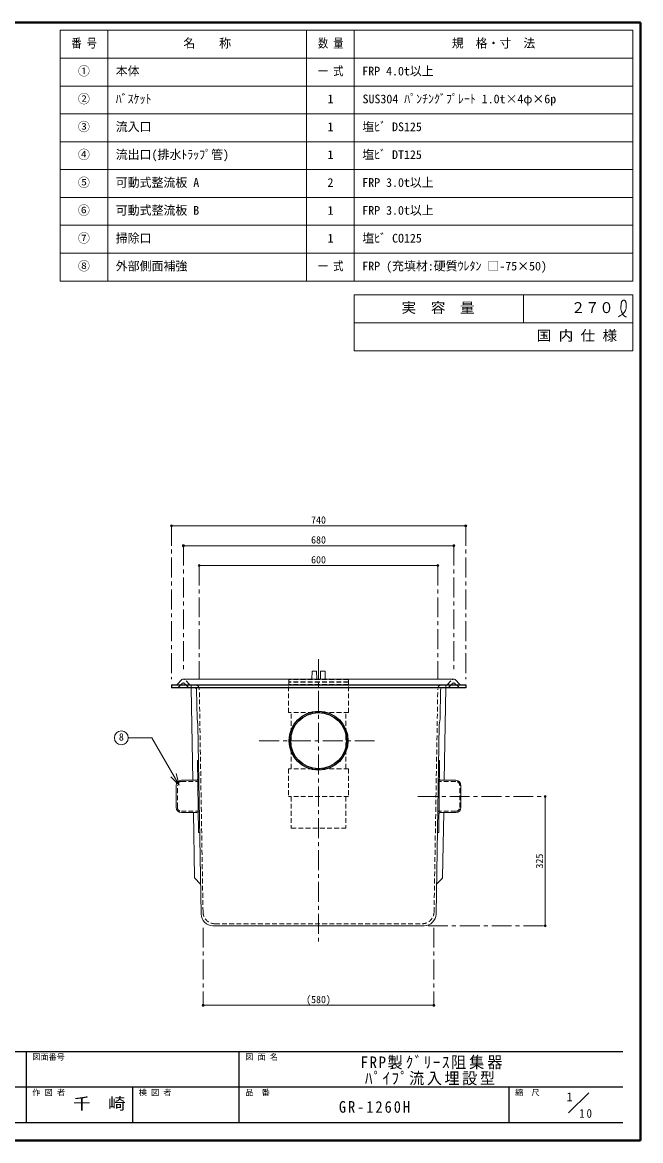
# Model space of a CAD drawing. Units: millimetres at full size, sheet at 1:10; some dimension numbers follow another scale. Extents: x -2101 to 1949, y -1404 to 1406.
# Drawn here: x 395 to 1949, y -1404 to 1406 of the extents above; entities that cross this region are included whole.
import ezdxf
from ezdxf.enums import TextEntityAlignment as Align

# ---------------------------------------------------------------- set-up
doc = ezdxf.new("R2010")
doc.units = ezdxf.units.MM
doc.header["$LTSCALE"] = 10
doc.header["$PDMODE"] = 32
doc.header["$PDSIZE"] = 5
doc.linetypes.add('CHAIN1', pattern=[8, 5, -1, 1, -1])
doc.linetypes.add('DASHED1', pattern=[1.8, 1.2, -0.6])
doc.layers.add('0-0____1', color=7, linetype='Continuous', lineweight=18)
doc.styles.add('ＭＳ ゴシック', font='')
doc.styles.get('ＭＳ ゴシック').set_extended_font_data('MS Gothic')

msp = doc.modelspace()

# ---------------------------------------------------------------- linework, layer by layer
at = {"layer": '0-0____1', "color": 1, "lineweight": 40}
for p, q in [((1949.4, 1406.12), (-2100.6, 1406.12)), ((1949.4, -1403.88), (1949.4, 1406.12)), ((1949.4, -1403.88), (-2100.6, -1403.88))]:
    msp.add_line(p, q, dxfattribs=at)
at = {"layer": '0-0____1', "color": 3}
for p, q in [((1929.4, 1386.12), (489.4, 1386.12)), ((489.4, 756.12), (489.4, 1386.12)), ((609.4, 756.12), (609.4, 1386.12)), ((1109.4, 756.12), (1109.4, 1386.12)), ((1229.4, 756.12), (1229.4, 1386.12)), ((1929.4, 756.12), (1929.4, 1386.12)), ((1929.4, 1316.12), (489.4, 1316.12)), ((1929.4, 1246.12), (489.4, 1246.12)), ((1929.4, 1176.12), (489.4, 1176.12)), ((1929.4, 1106.12), (489.4, 1106.12)), ((1929.4, 1036.12), (489.4, 1036.12)), ((1929.4, 966.12), (489.4, 966.12)), ((1929.4, 896.12), (489.4, 896.12)), ((1929.4, 826.12), (489.4, 826.12)), ((1929.4, 756.12), (489.4, 756.12)), ((1929.4, 721.12), (1229.4, 721.12)), ((1229.4, 721.12), (1229.4, 581.12)), ((1654.4, 721.12), (1654.4, 651.12)), ((1929.4, 581.12), (1929.4, 721.12)), ((1929.4, 651.12), (1229.4, 651.12)), ((1929.4, 581.12), (1229.4, 581.12))]:
    msp.add_line(p, q, dxfattribs=at)
at = {"layer": '0-0____1', "color": 4, "linetype": 'CHAIN1', "lineweight": 9}
for p, q in [((769.4, 141.12), (769.4, -243.88)), ((1509.4, 141.12), (1509.4, -243.88)), ((799.4, 91.12), (799.4, -228.88)), ((1479.4, 91.12), (1479.4, -228.88)), ((839.4, 41.12), (839.4, -243.88)), ((1439.4, 41.12), (1439.4, -243.88)), ((1139.4, -193.88), (1139.4, -913.88)), ((990.4, -398.88), (1288.4, -398.88)), ((1389.4, -538.88), (1709.4, -538.88)), ((849.4, -868.88), (849.4, -1063.88)), ((1414.81, -863.88), (1709.4, -863.88)), ((1429.4, -868.88), (1429.4, -1063.88))]:
    msp.add_line(p, q, dxfattribs=at)
at = {"layer": '0-0____1', "color": 4, "lineweight": 9}
for p, q in [((769.4, 141.12), (1509.4, 141.12)), ((1479.4, 91.12), (799.4, 91.12)), ((839.4, 41.12), (1439.4, 41.12)), ((1122.67, -243.88), (1123.15, -223.88)), ((1134.4, -223.88), (1123.15, -223.88)), ((1134.87, -243.88), (1134.4, -223.88)), ((1156.12, -243.88), (1155.65, -223.88)), ((823.39, -498.38), (819.51, -265.88)), ((1455.41, -498.38), (1459.28, -265.88)), ((1709.4, -538.88), (1709.4, -863.88)), ((827.44, -741.84), (824.74, -579.38)), ((1451.35, -741.84), (1454.06, -579.38)), ((841.27, -757.45), (828.94, -745.32)), ((1437.52, -757.45), (1449.86, -745.32)), ((1429.4, -1063.88), (849.4, -1063.88))]:
    msp.add_line(p, q, dxfattribs=at)
at = {"layer": '0-0____1'}
for p, q in [((784.08, -257.38), (795.83, -245.39)), ((799.4, -243.88), (1479.4, -243.88)), ((1494.72, -257.38), (1482.97, -245.39)), ((833.81, -343.88), (832.59, -270.63)), ((1444.98, -343.88), (1446.2, -270.63)), ((833.81, -343.88), (836.06, -358.88)), ((843.99, -834.38), (836.06, -358.88)), ((1434.81, -834.38), (1442.73, -358.88)), ((1444.98, -343.88), (1442.73, -358.88)), ((660.99, -391.58), (720.49, -391.58)), ((789.16, -510.53), (720.49, -391.58)), ((837.27, -629.38), (834.85, -448.38)), ((837.56, -448.38), (834.85, -448.38)), ((1441.24, -448.38), (1443.94, -448.38)), ((1441.52, -629.38), (1443.94, -448.38)), ((789.16, -510.53), (767.95, -489.32)), ((789.16, -510.53), (781.4, -481.55)), ((832.48, -498.38), (794.4, -498.38)), ((1446.31, -498.38), (1484.4, -498.38)), ((781.4, -566.38), (781.4, -511.38)), ((1497.4, -566.38), (1497.4, -511.38)), ((833.64, -579.38), (794.4, -579.38)), ((1445.15, -579.38), (1484.4, -579.38)), ((840.57, -629.38), (837.27, -629.38)), ((1438.22, -629.38), (1441.52, -629.38)), ((873.98, -863.88), (1404.81, -863.88)), ((1768.18, -1334.39), (1818.68, -1283.88))]:
    msp.add_line(p, q, dxfattribs=at)
at = {"layer": '0-0____1', "color": 4, "linetype": 'DASHED1', "lineweight": 9}
for p, q in [((814.72, -257.38), (802.97, -245.39)), ((1214.4, -244.88), (1064.4, -244.88)), ((1064.4, -244.88), (1064.4, -250.88)), ((1214.4, -250.88), (1064.4, -250.88)), ((1214.4, -251.88), (1064.4, -251.88)), ((1064.4, -251.88), (1064.4, -257.88)), ((1122.65, -244.88), (1122.67, -243.88)), ((1134.9, -244.88), (1134.87, -243.88)), ((1143.9, -244.88), (1143.92, -243.88)), ((1156.15, -244.88), (1156.12, -243.88)), ((1214.4, -244.88), (1214.4, -250.88)), ((1214.4, -251.88), (1214.4, -257.88)), ((1464.08, -257.38), (1475.83, -245.39)), ((787.02, -264.38), (795.83, -255.39)), ((811.77, -264.38), (802.97, -255.39)), ((819.51, -265.88), (819.39, -258.88)), ((848.91, -829.38), (839.56, -268.7)), ((1214.9, -258.38), (1063.9, -258.38)), ((1063.9, -328.38), (1063.9, -258.38)), ((1214.4, -257.88), (1064.4, -257.88)), ((1214.9, -328.38), (1214.9, -258.38)), ((1429.89, -829.38), (1439.23, -268.7)), ((1459.28, -265.88), (1459.4, -258.88)), ((1467.02, -264.38), (1475.83, -255.39)), ((1491.77, -264.38), (1482.97, -255.39)), ((1214.9, -328.38), (1063.9, -328.38)), ((1070.9, -469.38), (1070.9, -328.38)), ((1207.9, -469.38), (1207.9, -328.38)), ((1063.9, -469.38), (1063.9, -539.38)), ((1214.9, -469.38), (1063.9, -469.38)), ((794.4, -501.38), (838.56, -501.38)), ((1484.4, -501.38), (1440.23, -501.38)), ((784.4, -566.38), (784.4, -511.38)), ((1494.4, -566.38), (1494.4, -511.38)), ((1070.9, -539.38), (1070.9, -618.88)), ((1207.9, -539.38), (1207.9, -618.88)), ((794.4, -576.38), (839.56, -576.38)), ((1484.4, -576.38), (1439.23, -576.38)), ((1070.9, -618.88), (1207.9, -618.88)), ((878.9, -858.88), (1399.89, -858.88))]:
    msp.add_line(p, q, dxfattribs=at)
at = {"layer": '0-0____1', "color": 5, "lineweight": 25}
for p, q in [((769.4, -258.88), (769.4, -265.88)), ((769.4, -258.88), (1509.4, -258.88)), ((1509.4, -265.88), (769.4, -265.88)), ((1509.4, -258.88), (1509.4, -265.88))]:
    msp.add_line(p, q, dxfattribs=at)
at = {"layer": '0-0____1', "color": 6, "lineweight": 25}
for p, q in [((-2055.6, -1180.31), (1904.4, -1180.31)), ((404.4, -1180.31), (404.4, -1358.88)), ((940.11, -1358.88), (940.11, -1180.31)), ((1904.4, -1269.6), (-131.32, -1269.6)), ((672.25, -1358.88), (672.25, -1269.6)), ((1618.68, -1358.88), (1618.68, -1269.6)), ((1904.4, -1358.88), (-2055.6, -1358.88))]:
    msp.add_line(p, q, dxfattribs=at)
at = {"layer": '0-0____1', "color": 3}
for points in [[(1893.27, 666.39), (1894.35, 667.02), (1896.22, 668.11), (1898.08, 669.23), (1899.9, 670.39), (1901.69, 671.61), (1903.43, 672.91), (1904.41, 673.7), (1905.13, 674.32), (1906.34, 675.44), (1907.48, 676.62), (1908.55, 677.86), (1909.51, 679.17), (1910.37, 680.55), (1910.81, 681.38), (1911.12, 682.06), (1911.6, 683.26), (1911.99, 684.49), (1912.31, 685.75), (1912.56, 687.02), (1912.74, 688.31), (1912.82, 689.05), (1912.87, 689.82), (1912.93, 691.15), (1912.94, 692.48), (1912.92, 693.81), (1912.88, 695.14), (1912.84, 696.49), (1912.82, 697.27), (1912.79, 698.1), (1912.74, 699.53), (1912.63, 700.95), (1912.4, 702.34), (1912.02, 703.68), (1911.44, 704.97), (1910.99, 705.68), (1910.7, 706.06), (1910.14, 706.68), (1909.52, 707.23), (1908.85, 707.69)], [(1908.85, 707.69), (1908.13, 708.02), (1907.4, 708.21), (1906.97, 708.24), (1906.61, 708.21), (1906, 708.08), (1905.41, 707.85), (1904.83, 707.52), (1904.28, 707.13), (1903.77, 706.69), (1903.5, 706.41), (1903.12, 705.98), (1902.54, 705.19), (1902.06, 704.35), (1901.66, 703.48), (1901.34, 702.57), (1901.07, 701.65), (1900.94, 701.11), (1900.79, 700.43), (1900.58, 699.25), (1900.42, 698.07), (1900.29, 696.88), (1900.18, 695.69), (1900.08, 694.5), (1900.03, 693.8), (1899.96, 692.97), (1899.84, 691.54), (1899.74, 690.11), (1899.68, 688.69), (1899.68, 687.27), (1899.76, 685.85), (1899.84, 685.03), (1899.95, 684.32), (1900.19, 683.11), (1900.5, 681.91), (1900.87, 680.72), (1901.29, 679.54), (1901.75, 678.38), (1902.04, 677.72), (1902.25, 677.25)], [(1902.25, 677.25), (1902.63, 676.43), (1903.03, 675.62), (1903.44, 674.83), (1903.87, 674.03), (1904.32, 673.25), (1904.59, 672.79), (1904.92, 672.26), (1905.51, 671.36), (1906.13, 670.48), (1906.8, 669.66), (1907.53, 668.89), (1908.31, 668.21), (1908.8, 667.86), (1909.21, 667.59), (1909.96, 667.19), (1910.75, 666.84), (1911.56, 666.53), (1912.39, 666.25), (1913.24, 665.99), (1913.73, 665.85)]]:
    msp.add_lwpolyline(points, dxfattribs=at)
at = {"layer": '0-0____1', "color": 4, "lineweight": 9}
msp.add_lwpolyline([(1143.92, -243.88), (1144.4, -223.88), (1155.65, -223.88)], dxfattribs=at)
at = {"layer": '0-0____1', "color": 4, "linetype": 'DASHED1', "lineweight": 9}
msp.add_lwpolyline([(1214.9, -469.38), (1214.9, -539.38), (1063.9, -539.38)], dxfattribs=at)
at = {"layer": '0-0____1', "color": 5, "lineweight": 25}
for radius in [74, 70.5]:
    msp.add_circle((1139.4, -398.88), radius, dxfattribs=at)
at = {"layer": '0-0____1'}
msp.add_circle((643.49, -391.58), 17.5, dxfattribs=at)
for centre, radius, start, end in [((799.4, -248.88), 5, 90, 135.6053), ((1479.4, -248.88), 5, 44.3947, 90), ((780.51, -253.88), 5, 270, 315.6053), ((827.6, -270.88), 5, 1.04163, 90), ((1451.2, -270.88), 5, 90, 178.95837), ((1498.29, -253.88), 5, 224.3947, 270), ((794.4, -511.38), 13, 90, 180), ((832.48, -495.38), 3, 270, 0.76526), ((1446.31, -495.38), 3, 179.23474, 270), ((1484.4, -511.38), 13, 0, 90), ((794.4, -566.38), 13, 180, 270), ((833.64, -582.38), 3, 0.76526, 90), ((1445.15, -582.38), 3, 90, 179.23474), ((1484.4, -566.38), 13, 270, 0), ((873.98, -833.88), 30, 180.95484, 270), ((1404.81, -833.88), 30, 270, 359.04516)]:
    msp.add_arc(centre, radius, start, end, dxfattribs=at)
at = {"layer": '0-0____1', "color": 4, "linetype": 'DASHED1', "lineweight": 9}
for centre, radius, start, end in [((799.4, -248.88), 5, 44.3947, 90), ((1479.4, -248.88), 5, 90, 135.6053), ((783.45, -260.88), 5, 270, 315.6053), ((799.4, -258.89), 5, 44.3947, 135.6053), ((815.35, -260.88), 5, 224.3947, 270), ((818.29, -253.88), 5, 224.3947, 270), ((829.56, -268.88), 10, 1.04163, 90), ((1449.23, -268.88), 10, 90, 178.95837), ((1460.51, -253.88), 5, 270, 315.6053), ((1463.45, -260.88), 5, 270, 315.6053), ((1479.4, -258.89), 5, 44.3947, 135.6053), ((1495.35, -260.88), 5, 224.3947, 270), ((794.4, -511.38), 10, 90, 180), ((1484.4, -511.38), 10, 0, 90), ((794.4, -566.38), 10, 180, 270), ((1484.4, -566.38), 10, 270, 0), ((878.9, -828.88), 30, 180.95484, 270), ((1399.89, -828.88), 30, 270, 359.04516)]:
    msp.add_arc(centre, radius, start, end, dxfattribs=at)
at = {"layer": '0-0____1', "color": 4, "lineweight": 9}
for centre, start, end in [((832.44, -741.75), 180.95484, 225.47742), ((837.77, -761.01), 0.95484, 45.47742), ((1441.03, -761.01), 134.52258, 179.04516), ((1446.35, -741.75), 314.52258, 359.04516)]:
    msp.add_arc(centre, 5, start, end, dxfattribs=at)
at = {"layer": '0-0____1', "color": 1}
for p in [(769.4, 141.12), (1509.4, 141.12), (799.4, 91.12), (1479.4, 91.12), (839.4, 41.12), (1439.4, 41.12), (1709.4, -538.88), (1709.4, -863.88), (849.4, -1063.88), (1429.4, -1063.88)]:
    msp.add_point(p, dxfattribs=at)

# ---------------------------------------------------------------- texts
at = {"layer": '0-0____1', "style": 'ＭＳ ゴシック'}
for s, height, width, p in [('番 号', 21.99, 0.85, (518.15, 1336.12)), ('数 量', 21.99, 0.85, (1138.15, 1336.12)), ('一 式', 21.99, 0.85, (1138.15, 1266.12)), ('一 式', 21.99, 0.85, (1138.15, 776.12)), ('実\u3000容\u3000量', 25.66, 1.05, (1348.15, 668.62)), ('２７０', 27.49, 0.95, (1774.4, 667.37)), ('国 内 仕 様', 25.66, 1.05, (1688.15, 598.62)), ('千\u3000崎', 29.33, 1.1, (522.25, -1334.24))]:
    msp.add_text(s, height=height, dxfattribs=dict(at, width=width)).set_placement(p, align=Align.BOTTOM_LEFT)
for s, height, p in [('名\u3000\u3000称', 21.99, (799.4, 1336.12)), ('規\u3000格・寸\u3000法', 21.99, (1474.4, 1336.12)), ('①', 21.99, (534.4, 1266.12)), ('本体', 21.99, (629.4, 1266.12)), ('FRP 4.0t以上', 21.99, (1249.4, 1266.12)), ('②', 21.99, (534.4, 1196.12)), ('ﾊﾞｽｹｯﾄ', 21.99, (629.4, 1196.12)), ('1', 21.99, (1161.9, 1196.12)), ('SUS304 ﾊﾟﾝﾁﾝｸﾞﾌﾟﾚｰﾄ 1.0t×4φ×6p', 21.99, (1250.11, 1196.12)), ('③', 21.99, (534.4, 1126.12)), ('流入口', 21.99, (629.4, 1126.12)), ('1', 21.99, (1161.9, 1126.12)), ('塩ﾋﾞ DS125', 21.99, (1249.4, 1126.12)), ('④', 21.99, (534.4, 1056.12)), ('流出口(排水ﾄﾗｯﾌﾟ管)', 21.99, (629.4, 1056.12)), ('1', 21.99, (1161.9, 1056.12)), ('塩ﾋﾞ DT125', 21.99, (1249.4, 1056.12)), ('⑤', 21.99, (534.4, 986.12)), ('可動式整流板 A', 21.99, (629.4, 986.12)), ('2', 21.99, (1161.9, 986.12)), ('FRP 3.0t以上', 21.99, (1249.4, 986.12)), ('⑥', 21.99, (534.4, 916.12)), ('可動式整流板 B', 21.99, (629.4, 916.12)), ('1', 21.99, (1161.9, 916.12)), ('FRP 3.0t以上', 21.99, (1249.4, 916.12)), ('⑦', 21.99, (534.4, 846.12)), ('掃除口', 21.99, (629.4, 846.12)), ('1', 21.99, (1161.9, 846.12)), ('塩ﾋﾞ CO125', 21.99, (1249.4, 846.12)), ('⑧', 21.99, (534.4, 776.12)), ('外部側面補強', 21.99, (629.4, 776.12)), ('FRP (充填材:硬質ｳﾚﾀﾝ □-75×50)', 21.99, (1249.4, 776.12)), ('740', 18.33, (1120.65, 141.12)), ('680', 18.33, (1120.65, 91.12)), ('600', 18.33, (1120.65, 41.12)), ('8', 18.33, (637.24, -404.08)), ('(580)', 18.33, (1108.15, -1063.88)), ('図面番号', 14.66, (419.4, -1205.31)), ('図 面 名', 14.66, (955.11, -1205.31)), ('作 図 者', 14.66, (419.4, -1294.6)), ('検 図 者', 14.66, (687.25, -1294.6)), ('品\u3000番', 14.66, (955.11, -1294.6)), ('縮\u3000尺', 14.66, (1633.68, -1294.6)), ('1', 21.99, (1763.1, -1311.41))]:
    msp.add_text(s, height=height, dxfattribs=at).set_placement(p, align=Align.BOTTOM_LEFT)
msp.add_text('325', height=18.33, rotation=90, dxfattribs=at).set_placement((1709.4, -720.13), align=Align.BOTTOM_LEFT)
at = {"layer": '0-0____1', "attachment_point": 7, "style": 'ＭＳ ゴシック'}
for s, insert, char_height in [('\\T1.2;\\W0.95;FRP製ｸﾞﾘｰｽ阻集器', (1244.75, -1224.96), 29.33), ('\\T1.17;\\W0.95;ﾊﾟｲﾌﾟ流入埋設型', (1256, -1264.96), 29.33), ('\\T1.28;\\W0.9;GR-1260H', (1190.65, -1334.24), 29.33), ('\\T1.36;\\W0.9;10', (1795.07, -1346.79), 21.99)]:
    msp.add_mtext(s, dxfattribs=dict(at, insert=insert, char_height=char_height))

doc.saveas('drawing.dxf')
